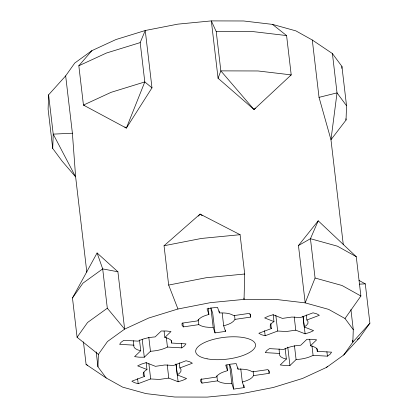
<?xml version="1.0" encoding="UTF-8"?>
<svg xmlns="http://www.w3.org/2000/svg" width="418" height="418" viewBox="0 0 418 418"><rect width="100%" height="100%" fill="white"/><g stroke="black" fill="none" stroke-linecap="round" stroke-linejoin="round"><path stroke-width="0.63" d="M177.958 309.001L168.663 285.066L164.044 245.753L200.086 214.089L240.089 234.697L244.708 274.015L244.049 299.392L210.489 302.642L177.958 309.001L148.677 318.035L124.642 329.123L107.483 341.522L98.376 354.37L97.937 366.805L106.203 377.976L122.605 387.12L146.023 393.615L174.87 397.022L207.171 397.1L240.731 393.85L273.257 387.491L302.538 378.462L326.578 367.37L343.737 354.976L359.417 337.969L369.899 323.177L365.28 283.864L359.005 280.436M343.303 244.765L330.967 139.748L346.036 120.044L346.538 105.733L341.919 66.415L332.409 53.561L312.298 40.023L295.897 30.88L272.479 24.385L243.631 20.978L211.33 20.9L177.775 24.15L145.245 30.509L115.964 39.538L91.923 50.63L74.77 63.024L65.663 75.877L48.603 94.823L48.101 109.129L52.72 148.447L62.23 161.301L75.627 176.871L86.819 272.16M52.72 148.447L53.222 134.136L48.603 94.823M133.441 340.712L133.906 346.846L135.129 348.497L137.553 349.85L140.746 350.739L139.481 339.954M140.746 350.739L134.591 356.653L139.168 357.197L144.299 357.207L150.454 351.287C156.301 350.88 162.21 349.777 167.451 347.06L181.783 347.875L184.505 345.905L185.953 343.868L171.62 343.047L171.678 341.354L170.455 339.703L168.031 338.35L164.838 337.462L164.091 331.124M225.511 331.37L223.677 325.836C227.784 324.561 232.633 323.302 235.005 319.378L250.497 317.126L250.565 315.151L249.253 313.38L233.761 315.632C229.534 312.904 224.257 312.873 219.393 312.91L217.559 307.376L212.229 307.894L207.062 308.902L208.901 314.435C204.789 315.71 199.94 316.969 197.573 320.893L182.081 323.145L182.008 325.12L183.324 326.892L198.811 324.64C203.038 327.367 208.321 327.399 213.185 327.362L215.019 332.895L225.511 331.37L225.365 330.1M244.154 387.596L242.32 382.057C246.427 380.782 251.275 379.523 253.648 375.604L269.14 373.352L269.208 371.377L267.896 369.601L252.404 371.853C248.177 369.125 242.895 369.094 238.035 369.131L236.196 363.597L230.872 364.115L225.704 365.123L227.538 370.656C223.431 371.936 218.583 373.196 216.21 377.114L200.718 379.366L200.65 381.341L201.962 383.118L217.454 380.866C221.681 383.588 226.964 383.62 231.828 383.583L233.662 389.116L244.154 387.596L243.856 385.056M279.078 349.004L279.537 355.138L280.76 356.794L283.185 358.148L286.382 359.031L285.113 348.251M286.382 359.031L280.222 364.951L284.804 365.489L289.93 365.504L296.09 359.584C301.932 359.172 307.841 358.069 313.082 355.352L327.419 356.167L330.142 354.203L331.589 352.16L317.257 351.345L317.314 349.647L316.092 347.995L313.667 346.642L310.475 345.759L309.728 339.416M341.851 68.369L341.919 66.415M350.916 309.592L353.278 329.687L352.844 342.123L343.737 354.976M218.065 78.239L220.845 70.877L216.226 31.559L211.33 20.9L218.065 78.239L254.034 109.537L291.205 74.885L286.586 35.567L272.479 24.385M353.278 329.687L345.017 318.516L360.891 296.017L356.272 256.699L318.213 220.814L310.449 238.704L315.067 278.022L305.192 302.878L276.35 299.476L244.049 299.392L243.898 298.107M124.799 126.957L126.367 128.096L144.8 81.933L140.182 42.615L145.245 30.509L151.98 87.843L126.367 128.096L83.448 105.085L78.83 65.767L91.923 50.63M98.376 354.37L77.084 337.274L72.471 297.956L97.081 252.963L117.907 271.789L124.642 329.123L107.311 308.223L102.692 268.905L97.081 252.963M72.471 297.956L82.947 283.169L102.692 268.905L117.907 271.789M77.084 337.274L87.566 322.487L107.311 308.223M198.503 216.148L200.086 214.089L202.155 215.641M345.017 318.516L328.616 309.372L305.192 302.878L298.457 245.538L318.213 220.814M326.578 367.37L327.425 366.393M369.899 323.177L352.844 342.123L352.614 340.189M255.341 108.095L254.034 109.537L220.845 70.877L258.016 70.966L291.205 74.885L290.113 75.506M164.838 337.462L170.993 331.547L166.416 331.004L161.285 330.993L155.13 336.908C149.283 337.321 143.374 338.423 138.133 341.14L123.801 340.325L121.074 342.295L119.632 344.333L133.964 345.153M310.475 345.759L316.63 339.839L312.047 339.301L306.922 339.285L300.761 345.205C294.92 345.618 289.01 346.721 283.77 349.438L269.432 348.622L266.71 350.587L265.263 352.63L279.6 353.445M146.154 362.552L146.974 369.528L144.638 371.215L143.29 373.117L143.222 374.956L144.351 376.482L131.853 381.195L134.455 382.648L138.175 383.682L150.673 378.964L159.383 379.44L168.783 378.091L178.12 381.759L182.77 380.323L186.585 378.562L177.248 374.894L175.983 364.115M177.248 374.894L179.588 373.206L180.937 371.304L180.999 369.465L179.876 367.945L179.28 362.871M273.147 314.623L273.968 321.599L271.627 323.286L270.284 325.188L270.216 327.028L271.345 328.553L258.846 333.266L261.449 334.719L265.169 335.753L277.667 331.035L286.377 331.511L295.777 330.163L305.109 333.83L309.759 332.394L313.578 330.633L304.241 326.97L302.977 316.186M304.241 326.97L306.582 325.277L307.93 323.375L307.993 321.536L306.869 320.016L306.269 314.942M357.338 339.468L359.417 337.969M298.457 245.538L310.449 238.704L337.399 246.176L356.272 256.699M78.83 65.767L106.491 53.008L140.182 42.615M179.876 367.945L192.374 363.226L189.767 361.774L186.052 360.744L173.554 365.457L164.838 364.982L155.444 366.33L146.107 362.667L141.456 364.099L137.642 365.86L146.974 369.528M306.869 320.016L319.368 315.297L316.76 313.845L313.04 312.816L300.542 317.528L291.832 317.053L282.432 318.401L273.1 314.738L268.45 316.17L264.636 317.931L273.968 321.599M332.409 53.561L337.028 92.88L330.967 139.748L319.033 97.357L337.028 92.88L346.538 105.733M164.044 245.753L201.476 238.438L240.089 234.697M168.663 285.066L206.095 277.751L244.708 274.015M72.398 133.217L53.222 134.136L75.627 176.871L72.398 133.217L65.663 75.877M359.527 284.141L365.28 283.864M216.226 31.559L253.397 31.648L286.586 35.567M84.713 105.326L83.448 105.085L111.11 92.326L144.8 81.933L151.98 87.843M315.067 278.022L342.018 285.494L360.891 296.017M83.443 341.877L86.092 364.439L87.759 365.369M86.092 364.439L106.203 377.976M229.722 364.543L231.353 369.46L233.662 389.116M345.885 118.754L346.036 120.044M312.298 40.023L319.033 97.357M326.897 351.731L327.419 356.167M316.881 348.173L317.257 351.345M311.969 345.843L313.082 355.352M303.102 316.708L305.109 333.83M294.215 316.844L295.777 330.163M294.45 345.634L296.09 359.584M287.772 347.112L289.93 365.504M275.807 315.182L277.667 331.035M270.749 323.48L271.345 328.553M264.573 330.68L265.169 335.753M268.769 370.181L269.14 373.352M250.126 313.955L250.497 317.126M253.125 371.163L253.648 375.604M234.561 315.574L235.005 319.378M240.758 368.744L242.32 382.057M237.884 367.866L238.035 369.131M229.592 364.559L231.828 383.583M222.188 313.155L223.677 325.836M226.869 364.951L227.538 370.656M219.168 311.008L219.393 312.91M215.019 332.895L212.71 313.239L210.876 307.705L213.185 327.362M216.858 375.792L217.454 380.866M208.154 308.092L208.901 314.435M198.216 319.566L198.811 324.64M201.445 378.677L201.962 383.118M182.875 323.088L183.324 326.892M181.26 343.434L181.783 347.875M176.03 364L178.12 381.759M171.323 340.513L171.62 343.047M166.333 337.545L167.451 347.06M167.221 364.773L168.783 378.091M148.813 337.336L150.454 351.287M148.886 363.744L150.673 378.964M142.214 339.453L144.299 357.207M143.829 372.041L144.351 376.482M137.579 378.609L138.175 383.682M96.187 351.899L97.937 366.805M207.077 358.811A30.117 10.988 -6.7 0 0 255.241 346.82A30.117 10.988 -6.7 0 0 214.512 339.108A30.117 10.988 -6.7 0 0 207.077 358.811"/></g></svg>
